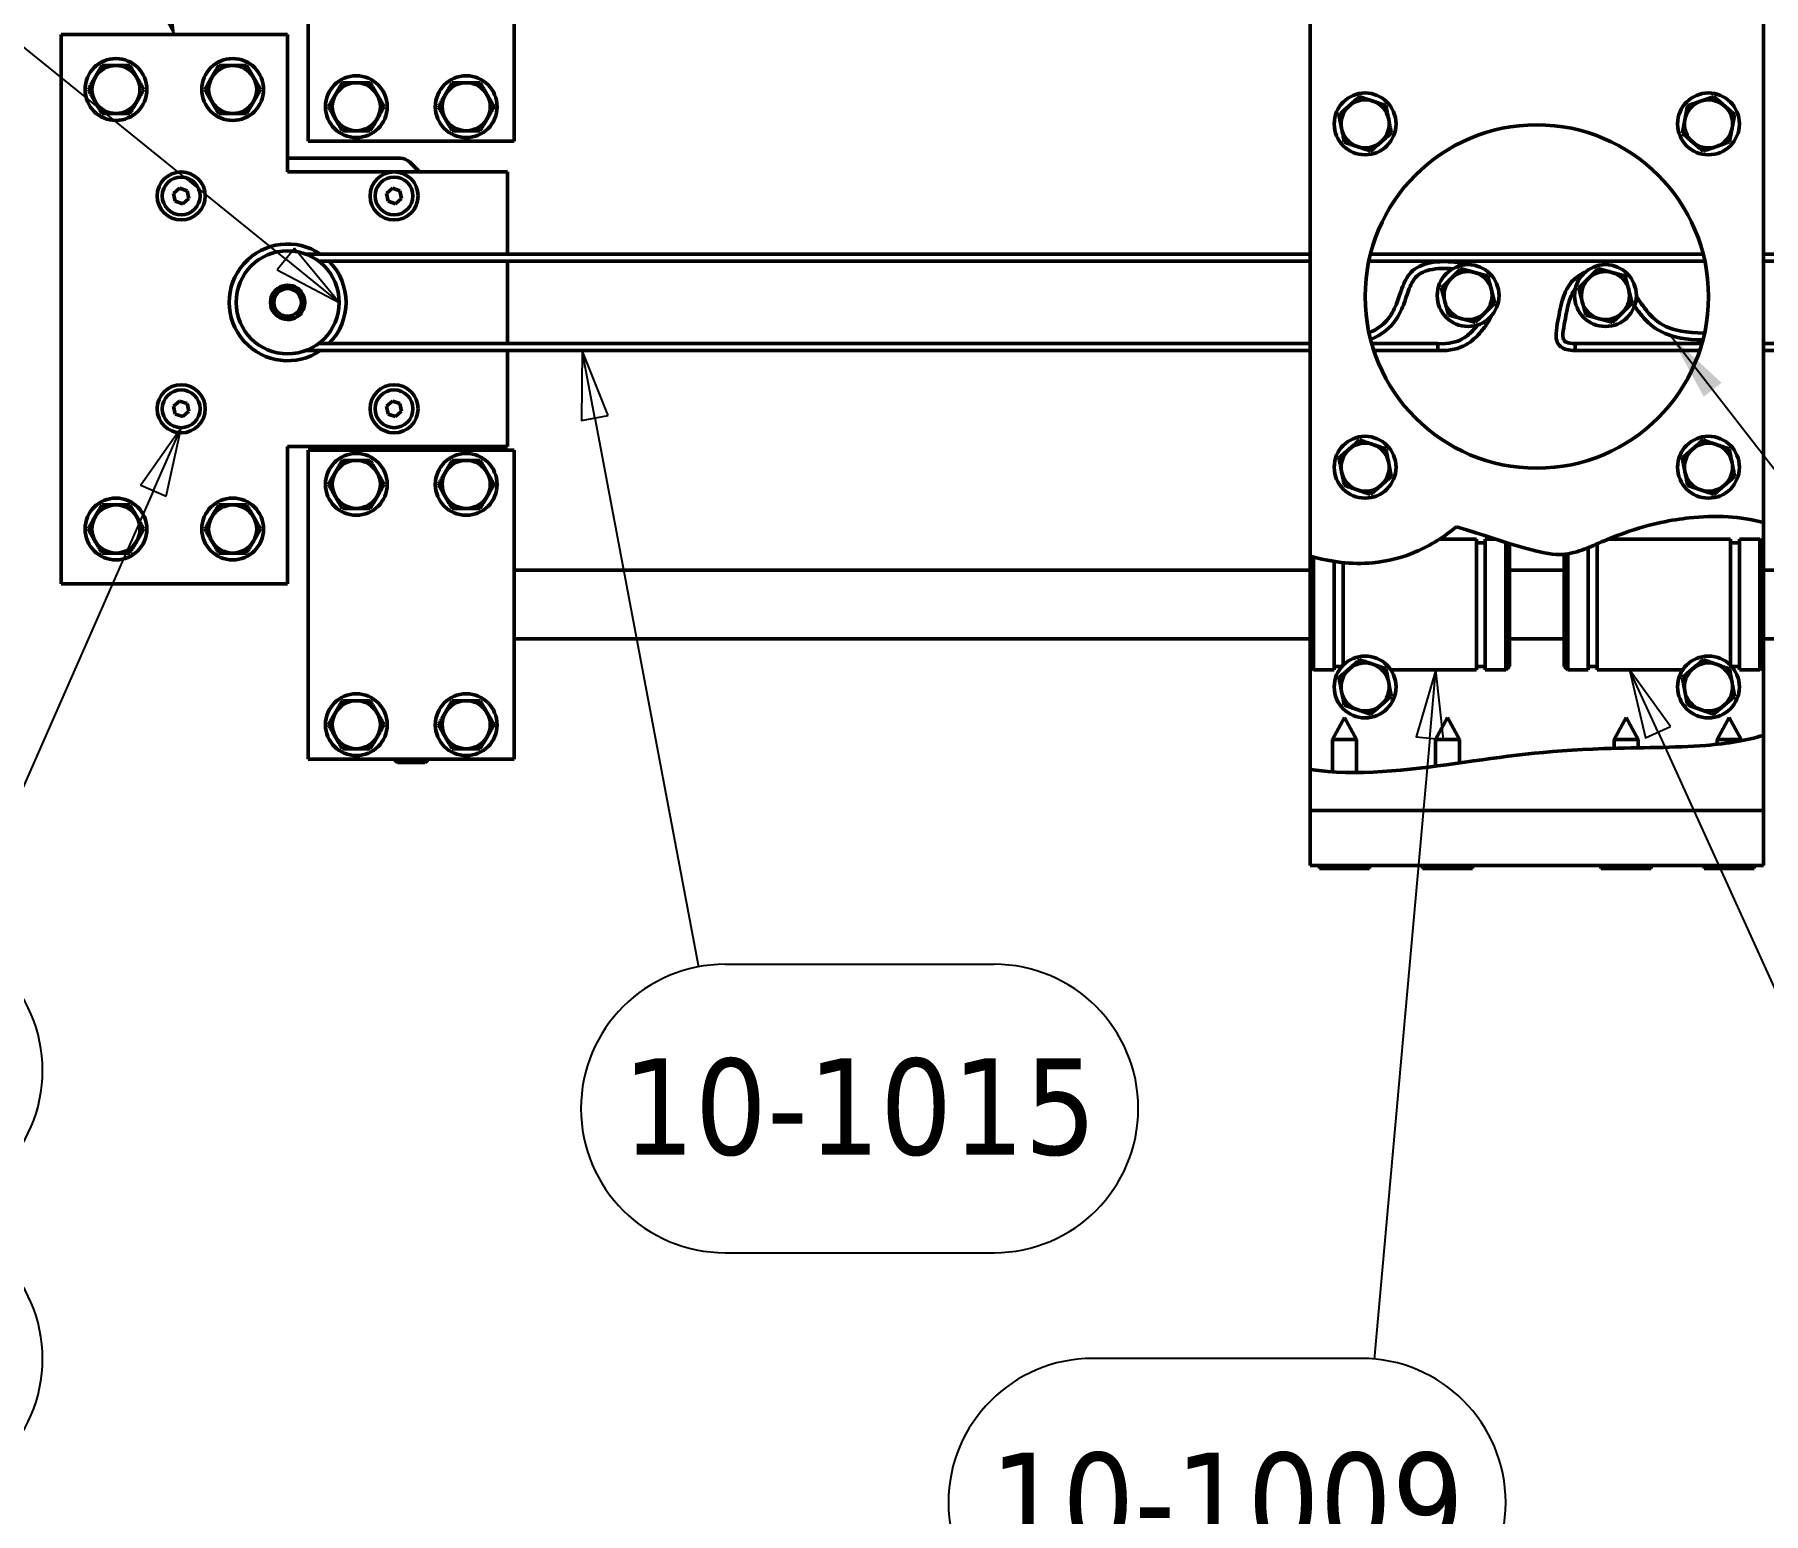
# Model space of a CAD drawing. Header units: millimetres. Extents: x -1492 to 2520, y -1551 to 1782.
# Drawn here: x 235.9 to 613.5, y 311.2 to 634.3 of the extents above; entities that cross this region are included whole.
import ezdxf

# ---------------------------------------------------------------- set-up
doc = ezdxf.new("R2010")
doc.units = ezdxf.units.MM
doc.header["$LTSCALE"] = 6
doc.layers.add('Symbol (ISO)', color=7, linetype='Continuous', lineweight=25)
doc.layers.add('Visible (ISO)', color=7, linetype='Continuous', lineweight=50)
doc.styles.add('Note Text (ISO)', font='tahoma.ttf')
doc.dimstyles.new('Default - Method 1b (ISO)$7', dxfattribs={"dimscale": 6, "dimtxt": 3.5, "dimasz": 2.5, "dimexe": 3.175, "dimexo": 0, "dimgap": 0.762, "dimtad": 1, "dimtoh": 1, "dimrnd": 1e-08, "dimtxsty": 'Note Text (ISO)', "dimcen": 0.09, "dimdle": 10, "dimclrd": 256, "dimclre": 256, "dimclrt": 256, "dimazin": 2, "dimtfac": 1, "dimtmove": 0, "dimatfit": 3, "dimfxl": 1, "dimtolj": 1, "dimlwd": -1, "dimlwe": -1, "dimarcsym": 0})

# ---------------------------------------------------------------- blocks, each defined once
blk = doc.blocks.new('Balloon11')
at = {"layer": 'Symbol (ISO)'}
for p, q in [((32.004, 116.102), (22.218, 116.102)), ((48.454, 97.539), (36.079, 107.554)), ((32.004, 105.602), (22.218, 105.602)), ((48.769, 97.928), (48.14, 97.151)), ((50.398, 95.967), (48.769, 97.928)), ((48.14, 97.151), (50.398, 95.967)), ((48.454, 97.539), (50.398, 95.967))]:
    blk.add_line(p, q, dxfattribs=at)
at = {"layer": 'Symbol (ISO)', "flags": 128}
blk.add_lwpolyline([(48.14, 97.151), (50.398, 95.967), (48.769, 97.928), (48.14, 97.151)], dxfattribs=at)
at = {"layer": 'Symbol (ISO)'}
for centre, start, end in [((22.218, 110.852), 90, 270), ((32.004, 110.852), 270, 90)]:
    blk.add_arc(centre, 5.25, start, end, dxfattribs=at)
blk.add_solid([(48.14, 97.151), (50.398, 95.967), (48.769, 97.928), (48.14, 97.151)], dxfattribs=at)
at = {"layer": 'Symbol (ISO)', "insert": (27.111, 110.889), "char_height": 3.5, "attachment_point": 5, "style": 'Note Text (ISO)'}
blk.add_mtext('10-1010', dxfattribs=at)
blk = doc.blocks.new('Balloon12')
at = {"layer": 'Symbol (ISO)'}
for p, q in [((59.243, 94.217), (59.216, 91.667)), ((59.707, 91.76), (59.243, 94.217)), ((60.198, 91.853), (59.243, 94.217)), ((59.216, 91.667), (60.198, 91.853)), ((59.707, 91.76), (63.481, 71.771)), ((64.453, 71.867), (74.24, 71.867)), ((64.453, 61.367), (74.24, 61.367))]:
    blk.add_line(p, q, dxfattribs=at)
at = {"layer": 'Symbol (ISO)', "flags": 128}
blk.add_lwpolyline([(60.198, 91.853), (59.243, 94.217), (59.216, 91.667), (60.198, 91.853)], dxfattribs=at)
at = {"layer": 'Symbol (ISO)'}
for centre, start, end in [((64.453, 66.617), 90, 270), ((74.24, 66.617), 270, 90)]:
    blk.add_arc(centre, 5.25, start, end, dxfattribs=at)
blk.add_solid([(60.198, 91.853), (59.243, 94.217), (59.216, 91.667), (60.198, 91.853)], dxfattribs=at)
at = {"layer": 'Symbol (ISO)', "insert": (69.346, 66.654), "char_height": 3.5, "attachment_point": 5, "style": 'Note Text (ISO)'}
blk.add_mtext('10-1015', dxfattribs=at)
blk = doc.blocks.new('Balloon21')
at = {"layer": 'Symbol (ISO)'}
for p, q in [((98.411, 80.314), (97.377, 82.59)), ((98.866, 80.521), (97.377, 82.59)), ((97.377, 82.59), (97.956, 80.107)), ((97.956, 80.107), (98.866, 80.521)), ((98.411, 80.314), (115.526, 42.662)), ((117.691, 43.15), (127.477, 43.15)), ((117.691, 32.65), (127.477, 32.65))]:
    blk.add_line(p, q, dxfattribs=at)
at = {"layer": 'Symbol (ISO)', "flags": 128}
blk.add_lwpolyline([(98.866, 80.521), (97.377, 82.59), (97.956, 80.107), (98.866, 80.521)], dxfattribs=at)
at = {"layer": 'Symbol (ISO)'}
for centre, start, end in [((117.691, 37.9), 90, 270), ((127.477, 37.9), 270, 90)]:
    blk.add_arc(centre, 5.25, start, end, dxfattribs=at)
blk.add_solid([(98.866, 80.521), (97.377, 82.59), (97.956, 80.107), (98.866, 80.521)], dxfattribs=at)
at = {"layer": 'Symbol (ISO)', "insert": (122.584, 37.937), "char_height": 3.5, "attachment_point": 5, "style": 'Note Text (ISO)'}
blk.add_mtext('10-1009', dxfattribs=at)
blk = doc.blocks.new('Balloon22')
at = {"layer": 'Symbol (ISO)'}
for p, q in [((90.322, 82.59), (89.602, 80.144)), ((90.1, 80.1), (90.322, 82.59)), ((90.598, 80.056), (90.322, 82.59)), ((90.1, 80.1), (88.08, 57.477)), ((89.602, 80.144), (90.598, 80.056)), ((87.615, 57.517), (77.829, 57.517)), ((87.615, 47.017), (77.829, 47.017))]:
    blk.add_line(p, q, dxfattribs=at)
at = {"layer": 'Symbol (ISO)', "flags": 128}
blk.add_lwpolyline([(90.598, 80.056), (90.322, 82.59), (89.602, 80.144), (90.598, 80.056)], dxfattribs=at)
at = {"layer": 'Symbol (ISO)'}
for centre, start, end in [((77.829, 52.267), 90, 270), ((87.615, 52.267), 270, 90)]:
    blk.add_arc(centre, 5.25, start, end, dxfattribs=at)
blk.add_solid([(90.598, 80.056), (90.322, 82.59), (89.602, 80.144), (90.598, 80.056)], dxfattribs=at)
at = {"layer": 'Symbol (ISO)', "insert": (82.722, 52.304), "char_height": 3.5, "attachment_point": 5, "style": 'Note Text (ISO)'}
blk.add_mtext('10-1009', dxfattribs=at)
blk = doc.blocks.new('Balloon25')
at = {"layer": 'Symbol (ISO)'}
for p, q in [((36.734, 136.448), (36.574, 136.448)), ((36.734, 125.948), (36.574, 125.948)), ((43.678, 108.111), (38.241, 126.187)), ((44.156, 108.255), (43.199, 107.967)), ((44.398, 105.717), (44.156, 108.255)), ((43.199, 107.967), (44.398, 105.717)), ((43.678, 108.111), (44.398, 105.717))]:
    blk.add_line(p, q, dxfattribs=at)
at = {"layer": 'Symbol (ISO)', "flags": 128}
blk.add_lwpolyline([(43.199, 107.967), (44.398, 105.717), (44.156, 108.255), (43.199, 107.967)], dxfattribs=at)
at = {"layer": 'Symbol (ISO)'}
for centre, start, end in [((36.574, 131.198), 90, 270), ((36.734, 131.198), 270, 90)]:
    blk.add_arc(centre, 5.25, start, end, dxfattribs=at)
blk.add_solid([(43.199, 107.967), (44.398, 105.717), (44.156, 108.255), (43.199, 107.967)], dxfattribs=at)
at = {"layer": 'Symbol (ISO)', "insert": (36.654, 131.235), "char_height": 3.5, "attachment_point": 5, "style": 'Note Text (ISO)'}
blk.add_mtext('023', dxfattribs=at)
blk = doc.blocks.new('Balloon26')
at = {"layer": 'Symbol (ISO)'}
for p, q in [((44.648, 91.404), (43.183, 89.317)), ((43.641, 89.116), (44.648, 91.404)), ((44.098, 88.914), (44.648, 91.404)), ((43.641, 89.116), (36.458, 72.791)), ((43.183, 89.317), (44.098, 88.914)), ((34.351, 73.252), (24.564, 73.252)), ((34.351, 62.752), (24.564, 62.752)), ((34.351, 62.752), (24.564, 62.752)), ((34.351, 52.252), (24.564, 52.252))]:
    blk.add_line(p, q, dxfattribs=at)
at = {"layer": 'Symbol (ISO)', "flags": 128}
blk.add_lwpolyline([(44.098, 88.914), (44.648, 91.404), (43.183, 89.317), (44.098, 88.914)], dxfattribs=at)
at = {"layer": 'Symbol (ISO)'}
for centre, start, end in [((24.564, 68.002), 90, 270), ((34.351, 68.002), 270, 90), ((24.564, 57.502), 90, 270), ((34.351, 57.502), 270, 90)]:
    blk.add_arc(centre, 5.25, start, end, dxfattribs=at)
blk.add_solid([(44.098, 88.914), (44.648, 91.404), (43.183, 89.317), (44.098, 88.914)], dxfattribs=at)
at = {"layer": 'Symbol (ISO)', "char_height": 3.5, "attachment_point": 5, "style": 'Note Text (ISO)'}
for s, insert in [('10-1032', (29.458, 68.039)), ('10-1020', (29.458, 57.539))]:
    blk.add_mtext(s, dxfattribs=dict(at, insert=insert))

msp = doc.modelspace()

# ---------------------------------------------------------------- linework, layer by layer
at = {"layer": 'Visible (ISO)'}
for p, q in [((514.49, 689.79), (514.49, 520.37)), ((613.49, 527.69), (613.49, 689.79)), ((295.64, 678.54), (295.64, 611.04)), ((340.64, 678.54), (340.64, 611.04)), ((291.14, 634.3), (241.64, 634.3)), ((241.64, 634.3), (241.64, 514.3)), ((291.14, 604.3), (291.14, 634.3)), ((295.64, 611.04), (340.64, 611.04)), ((291.14, 607.3), (315.69, 607.3)), ((291.14, 604.3), (339.14, 604.3)), ((317.81, 606.42), (319.94, 604.3)), ((339.14, 604.3), (339.14, 586.3)), ((266.24, 599.6), (267.54, 600.75)), ((267.54, 600.75), (269.18, 600.19)), ((312.74, 599.6), (314.04, 600.75)), ((314.04, 600.75), (315.68, 600.19)), ((266.59, 597.9), (266.24, 599.6)), ((268.23, 597.35), (266.59, 597.9)), ((269.53, 598.5), (268.23, 597.35)), ((269.18, 600.19), (269.53, 598.5)), ((313.09, 597.9), (312.74, 599.6)), ((314.73, 597.35), (313.09, 597.9)), ((316.03, 598.5), (314.73, 597.35)), ((315.68, 600.19), (316.03, 598.5)), ((514.49, 586.3), (295.17, 586.3)), ((600.34, 586.3), (527.64, 586.3)), ((816.14, 586.3), (613.49, 586.3)), ((297.89, 584.8), (514.49, 584.8)), ((339.14, 584.8), (339.14, 566.8)), ((527.29, 584.8), (600.69, 584.8)), ((613.49, 584.8), (816.14, 584.8)), ((514.49, 566.8), (297.89, 566.8)), ((542.39, 566.8), (527.93, 566.8)), ((542.39, 565.3), (542.39, 566.8)), ((542.39, 566.8), (542.39, 565.3)), ((572.39, 566.8), (572.39, 565.3)), ((600.05, 566.8), (572.39, 566.8)), ((572.39, 565.3), (572.39, 566.8)), ((816.14, 566.8), (613.49, 566.8)), ((295.17, 565.3), (514.49, 565.3)), ((339.14, 565.3), (339.14, 544.3)), ((528.39, 565.3), (542.39, 565.3)), ((572.39, 565.3), (599.59, 565.3)), ((613.49, 565.3), (816.14, 565.3)), ((266.24, 553.1), (267.54, 554.25)), ((266.59, 551.4), (266.24, 553.1)), ((268.23, 550.85), (266.59, 551.4)), ((267.54, 554.25), (269.18, 553.69)), ((269.53, 552), (268.23, 550.85)), ((269.18, 553.69), (269.53, 552)), ((312.74, 553.1), (314.04, 554.25)), ((313.09, 551.4), (312.74, 553.1)), ((314.73, 550.85), (313.09, 551.4)), ((314.04, 554.25), (315.68, 553.69)), ((316.03, 552), (314.73, 550.85)), ((315.68, 553.69), (316.03, 552)), ((291.14, 514.3), (291.14, 544.3)), ((339.14, 544.3), (291.14, 544.3)), ((295.64, 543.54), (295.64, 476.04)), ((295.64, 543.54), (340.64, 543.54)), ((340.64, 543.54), (340.64, 476.04)), ((613.49, 523.29), (613.49, 527.69)), ((542.69, 524.04), (550.79, 524.04)), ((550.79, 495.54), (550.79, 524.04)), ((550.79, 523.29), (552.74, 523.29)), ((552.74, 495.54), (552.74, 524.04)), ((552.74, 524.04), (555.1, 524.04)), ((557.24, 523.36), (557.24, 495.54)), ((557.99, 496.29), (557.99, 523.13)), ((575.24, 495.54), (575.24, 522.22)), ((577.19, 495.54), (577.19, 523.05)), ((579.52, 524.04), (606.29, 524.04)), ((606.29, 496.54), (606.29, 524.04)), ((606.29, 523.29), (608.24, 523.29)), ((608.24, 495.54), (608.24, 524.04)), ((608.24, 524.04), (612.74, 524.04)), ((612.74, 524.04), (612.74, 495.54)), ((613.49, 523.29), (612.74, 524.04)), ((613.49, 496.29), (613.49, 523.29)), ((514.49, 520.37), (514.49, 496.29)), ((515.24, 495.54), (515.24, 520.16)), ((519.74, 495.54), (519.74, 519.21)), ((521.69, 496.54), (521.69, 518.96)), ((569.99, 520.77), (569.99, 496.29)), ((570.74, 495.54), (570.74, 520.86)), ((241.64, 514.3), (291.14, 514.3)), ((514.49, 517.29), (340.64, 517.29)), ((569.99, 517.29), (557.99, 517.29)), ((816.14, 517.29), (613.49, 517.29)), ((514.49, 502.29), (340.64, 502.29)), ((569.99, 502.29), (557.99, 502.29)), ((816.14, 502.29), (613.49, 502.29)), ((514.49, 496.29), (514.49, 473.78)), ((514.49, 496.29), (515.24, 495.54)), ((515.24, 495.54), (519.74, 495.54)), ((519.74, 496.29), (521.46, 496.29)), ((532.1, 495.54), (550.79, 495.54)), ((550.79, 496.29), (552.74, 496.29)), ((552.74, 495.54), (557.24, 495.54)), ((557.99, 496.29), (557.24, 495.54)), ((569.99, 496.29), (570.74, 495.54)), ((570.74, 495.54), (575.24, 495.54)), ((575.24, 496.29), (577.19, 496.29)), ((577.19, 495.54), (595.88, 495.54)), ((606.52, 496.29), (608.24, 496.29)), ((608.24, 495.54), (612.74, 495.54)), ((613.49, 496.29), (612.74, 495.54)), ((613.49, 481.22), (613.49, 496.29)), ((521.99, 485.12), (519.36, 480.32)), ((521.99, 485.12), (524.61, 480.32)), ((544.49, 485.12), (541.86, 480.32)), ((544.49, 485.12), (547.11, 480.32)), ((583.49, 485.12), (580.86, 480.32)), ((583.49, 485.12), (586.11, 480.32)), ((605.99, 485.12), (603.36, 480.32)), ((605.99, 485.12), (608.61, 480.32)), ((524.61, 480.32), (519.36, 480.32)), ((519.36, 473.25), (519.36, 480.32)), ((524.61, 473.1), (524.61, 480.32)), ((547.11, 480.32), (541.86, 480.32)), ((541.86, 474.49), (541.86, 480.32)), ((547.11, 475.2), (547.11, 480.32)), ((586.11, 480.32), (580.86, 480.32)), ((580.86, 478.38), (580.86, 480.32)), ((586.11, 478.49), (586.11, 480.32)), ((608.61, 480.32), (603.36, 480.32)), ((603.36, 479.26), (603.36, 480.32)), ((608.61, 480.02), (608.61, 480.32)), ((613.49, 464.79), (613.49, 481.22)), ((295.64, 476.04), (340.64, 476.04)), ((315.12, 475.3), (314.39, 476.04)), ((321.15, 475.3), (321.89, 476.04)), ((321.15, 475.3), (315.12, 475.3)), ((514.49, 473.78), (514.49, 464.79)), ((514.49, 464.79), (514.49, 452.79)), ((613.49, 464.79), (514.49, 464.79)), ((514.49, 464.79), (613.49, 464.79)), ((613.49, 464.79), (613.49, 452.79)), ((613.49, 452.79), (514.49, 452.79)), ((516.51, 452.12), (516.51, 452.79)), ((527.46, 452.12), (516.51, 452.12)), ((527.46, 452.12), (527.46, 452.79)), ((539.01, 452.12), (539.01, 452.79)), ((549.96, 452.12), (539.01, 452.12)), ((549.96, 452.12), (549.96, 452.79)), ((578.01, 452.12), (578.01, 452.79)), ((588.96, 452.12), (578.01, 452.12)), ((588.96, 452.12), (588.96, 452.79)), ((600.51, 452.12), (600.51, 452.79)), ((611.46, 452.12), (600.51, 452.12)), ((611.46, 452.12), (611.46, 452.79))]:
    msp.add_line(p, q, dxfattribs=at)
for centre, radius in [((253.64, 622.3), 6.75), ((279.14, 622.3), 6.75), ((306.14, 618.54), 6.75), ((330.14, 618.54), 6.75), ((526.49, 614.79), 6.75), ((601.49, 614.79), 6.75), ((563.99, 577.08), 37.5), ((267.89, 599.05), 5.25), ((314.39, 599.05), 5.25), ((267.89, 599.05), 4.13), ((314.39, 599.05), 4.13), ((291.14, 575.8), 11.25), ((548.99, 577.29), 6.75), ((578.99, 577.29), 6.75), ((291.14, 575.8), 3), ((267.89, 552.55), 5.25), ((267.89, 552.55), 4.13), ((314.39, 552.55), 5.25), ((314.39, 552.55), 4.13), ((526.49, 539.79), 6.75), ((601.49, 539.79), 6.75), ((306.14, 536.04), 6.75), ((330.14, 536.04), 6.75), ((253.64, 526.3), 6.75), ((279.14, 526.3), 6.75), ((526.49, 491.79), 6.75), ((601.49, 491.79), 6.75), ((306.14, 483.54), 6.75), ((330.14, 483.54), 6.75)]:
    msp.add_circle(centre, radius, dxfattribs=at)
for centre, radius, start, end in [((253.64, 622.3), 5.25, 90, 150), ((253.64, 622.3), 5.25, 30, 90), ((279.14, 622.3), 5.25, 90, 150), ((279.14, 622.3), 5.25, 30, 90), ((253.64, 622.3), 5.25, 150, 210), ((253.64, 622.3), 5.25, 330, 30), ((279.14, 622.3), 5.25, 150, 210), ((279.14, 622.3), 5.25, 330, 30), ((306.14, 618.54), 5.25, 90, 150), ((306.14, 618.54), 5.25, 30, 90), ((330.14, 618.54), 5.25, 90, 150), ((330.14, 618.54), 5.25, 30, 90), ((253.64, 622.3), 5.25, 210, 270), ((253.64, 622.3), 5.25, 270, 330), ((279.14, 622.3), 5.25, 210, 270), ((279.14, 622.3), 5.25, 270, 330), ((306.14, 618.54), 5.25, 150, 210), ((306.14, 618.54), 5.25, 330, 30), ((330.14, 618.54), 5.25, 150, 210), ((330.14, 618.54), 5.25, 330, 30), ((526.49, 614.79), 5.25, 71.3729, 131.3729), ((526.49, 614.79), 5.25, 11.3729, 71.3729), ((601.49, 614.79), 5.25, 109.2531, 169.2531), ((601.49, 614.79), 5.25, 49.2531, 109.2531), ((306.14, 618.54), 5.25, 210, 270), ((306.14, 618.54), 5.25, 270, 330), ((330.14, 618.54), 5.25, 210, 270), ((330.14, 618.54), 5.25, 270, 330), ((526.49, 614.79), 5.25, 131.3729, 191.3729), ((526.49, 614.79), 5.25, 311.3729, 11.3729), ((601.49, 614.79), 5.25, 169.2531, 229.2531), ((601.49, 614.79), 5.25, 349.2531, 49.2531), ((526.49, 614.79), 5.25, 191.3729, 251.3729), ((601.49, 614.79), 5.25, 289.2531, 349.2531), ((526.49, 614.79), 5.25, 251.3729, 311.3729), ((601.49, 614.79), 5.25, 229.2531, 289.2531), ((315.69, 604.3), 3, 45, 90), ((291.14, 575.8), 12.75, 55.4397, 304.5603), ((291.14, 575.8), 12.75, 315.0991, 44.9009), ((548.99, 577.29), 5.25, 74.758, 134.758), ((548.99, 577.29), 5.25, 14.758, 74.758), ((578.99, 577.29), 5.25, 74.758, 134.758), ((578.99, 577.29), 5.25, 14.758, 74.758), ((291.14, 575.8), 3.75, 36.8699, 323.1301), ((291.14, 575.8), 3.75, 323.1301, 36.8699), ((548.99, 577.29), 5.25, 134.758, 194.758), ((548.99, 577.29), 5.25, 314.758, 14.758), ((578.99, 577.29), 5.25, 134.758, 194.758), ((578.99, 577.29), 5.25, 314.758, 14.758), ((548.99, 577.29), 5.25, 194.758, 254.758), ((578.99, 577.29), 5.25, 194.758, 254.758), ((548.99, 577.29), 5.25, 254.758, 314.758), ((578.99, 577.29), 5.25, 254.758, 314.758), ((526.49, 539.79), 5.25, 71.109, 131.109), ((526.49, 539.79), 5.25, 11.109, 71.109), ((601.49, 539.79), 5.25, 71.2098, 131.2098), ((601.49, 539.79), 5.25, 11.2098, 71.2098), ((306.14, 536.04), 5.25, 90, 150), ((306.14, 536.04), 5.25, 30, 90), ((330.14, 536.04), 5.25, 90, 150), ((330.14, 536.04), 5.25, 30, 90), ((526.49, 539.79), 5.25, 131.109, 191.109), ((526.49, 539.79), 5.25, 311.109, 11.109), ((601.49, 539.79), 5.25, 131.2098, 191.2098), ((601.49, 539.79), 5.25, 311.2098, 11.2098), ((306.14, 536.04), 5.25, 150, 210), ((306.14, 536.04), 5.25, 330, 30), ((330.14, 536.04), 5.25, 150, 210), ((330.14, 536.04), 5.25, 330, 30), ((526.49, 539.79), 5.25, 191.109, 251.109), ((601.49, 539.79), 5.25, 191.2098, 251.2098), ((306.14, 536.04), 5.25, 210, 270), ((306.14, 536.04), 5.25, 270, 330), ((330.14, 536.04), 5.25, 210, 270), ((330.14, 536.04), 5.25, 270, 330), ((526.49, 539.79), 5.25, 251.109, 311.109), ((601.49, 539.79), 5.25, 251.2098, 311.2098), ((253.64, 526.3), 5.25, 150, 210), ((253.64, 526.3), 5.25, 90, 150), ((253.64, 526.3), 5.25, 30, 90), ((253.64, 526.3), 5.25, 330, 30), ((279.14, 526.3), 5.25, 150, 210), ((279.14, 526.3), 5.25, 90, 150), ((279.14, 526.3), 5.25, 30, 90), ((279.14, 526.3), 5.25, 330, 30), ((253.64, 526.3), 5.25, 210, 270), ((253.64, 526.3), 5.25, 270, 330), ((279.14, 526.3), 5.25, 210, 270), ((279.14, 526.3), 5.25, 270, 330), ((526.49, 491.79), 5.25, 130.8897, 190.8897), ((526.49, 491.79), 5.25, 70.8897, 130.8897), ((526.49, 491.79), 5.25, 10.8897, 70.8897), ((601.49, 491.79), 5.25, 130.3999, 190.3999), ((601.49, 491.79), 5.25, 70.3999, 130.3999), ((601.49, 491.79), 5.25, 10.3999, 70.3999), ((526.49, 491.79), 5.25, 310.8897, 10.8897), ((601.49, 491.79), 5.25, 310.3999, 10.3999), ((306.14, 483.54), 5.25, 90, 150), ((306.14, 483.54), 5.25, 30, 90), ((330.14, 483.54), 5.25, 90, 150), ((330.14, 483.54), 5.25, 30, 90), ((526.49, 491.79), 5.25, 190.8897, 250.8897), ((526.49, 491.79), 5.25, 250.8897, 310.8897), ((601.49, 491.79), 5.25, 190.3999, 250.3999), ((601.49, 491.79), 5.25, 250.3999, 310.3999), ((306.14, 483.54), 5.25, 150, 210), ((306.14, 483.54), 5.25, 330, 30), ((330.14, 483.54), 5.25, 150, 210), ((330.14, 483.54), 5.25, 330, 30), ((306.14, 483.54), 5.25, 210, 270), ((306.14, 483.54), 5.25, 270, 330), ((330.14, 483.54), 5.25, 210, 270), ((330.14, 483.54), 5.25, 270, 330)]:
    msp.add_arc(centre, radius, start, end, dxfattribs=at)
for points, weights in [([(249.09, 624.92), (249.79, 626.14), (250.6, 627.55)], [1, 1.0379548493, 1]), ([(250.6, 627.55), (252.23, 627.55), (253.64, 627.55)], [1, 1.0379548493, 1]), ([(253.64, 627.55), (255.04, 627.55), (256.67, 627.55)], [1, 1.0379548493, 1]), ([(256.67, 627.55), (257.48, 626.14), (258.18, 624.92)], [1, 1.0379548493, 1]), ([(274.59, 624.92), (275.29, 626.14), (276.1, 627.55)], [1, 1.0379548493, 1]), ([(276.1, 627.55), (277.73, 627.55), (279.14, 627.55)], [1, 1.0379548493, 1]), ([(279.14, 627.55), (280.54, 627.55), (282.17, 627.55)], [1, 1.0379548493, 1]), ([(282.17, 627.55), (282.98, 626.14), (283.68, 624.92)], [1, 1.0379548493, 1]), ([(247.57, 622.3), (248.39, 623.71), (249.09, 624.92)], [1, 1.0379548493, 1]), ([(258.18, 624.92), (258.89, 623.71), (259.7, 622.3)], [1, 1.0379548493, 1]), ([(273.07, 622.3), (273.89, 623.71), (274.59, 624.92)], [1, 1.0379548493, 1]), ([(283.68, 624.92), (284.39, 623.71), (285.2, 622.3)], [1, 1.0379548493, 1]), ([(301.59, 621.17), (302.29, 622.38), (303.1, 623.79)], [1, 1.0379548493, 1]), ([(303.1, 623.79), (304.73, 623.79), (306.14, 623.79)], [1, 1.0379548493, 1]), ([(306.14, 623.79), (307.54, 623.79), (309.17, 623.79)], [1, 1.0379548493, 1]), ([(309.17, 623.79), (309.98, 622.38), (310.68, 621.17)], [1, 1.0379548493, 1]), ([(325.59, 621.17), (326.29, 622.38), (327.1, 623.79)], [1, 1.0379548493, 1]), ([(327.1, 623.79), (328.73, 623.79), (330.14, 623.79)], [1, 1.0379548493, 1]), ([(330.14, 623.79), (331.54, 623.79), (333.17, 623.79)], [1, 1.0379548493, 1]), ([(333.17, 623.79), (333.98, 622.38), (334.68, 621.17)], [1, 1.0379548493, 1]), ([(249.09, 619.67), (248.39, 620.89), (247.57, 622.3)], [1, 1.0379548493, 1]), ([(250.6, 617.05), (249.79, 618.46), (249.09, 619.67)], [1, 1.0379548493, 1]), ([(258.18, 619.67), (257.48, 618.46), (256.67, 617.05)], [1, 1.0379548493, 1]), ([(259.7, 622.3), (258.89, 620.89), (258.18, 619.67)], [1, 1.0379548493, 1]), ([(274.59, 619.67), (273.89, 620.89), (273.07, 622.3)], [1, 1.0379548493, 1]), ([(276.1, 617.05), (275.29, 618.46), (274.59, 619.67)], [1, 1.0379548493, 1]), ([(283.68, 619.67), (282.98, 618.46), (282.17, 617.05)], [1, 1.0379548493, 1]), ([(285.2, 622.3), (284.39, 620.89), (283.68, 619.67)], [1, 1.0379548493, 1]), ([(300.07, 618.54), (300.89, 619.95), (301.59, 621.17)], [1, 1.0379548493, 1]), ([(310.68, 621.17), (311.39, 619.95), (312.2, 618.54)], [1, 1.0379548493, 1]), ([(324.07, 618.54), (324.89, 619.95), (325.59, 621.17)], [1, 1.0379548493, 1]), ([(334.68, 621.17), (335.39, 619.95), (336.2, 618.54)], [1, 1.0379548493, 1]), ([(523.02, 618.73), (524.07, 619.66), (525.29, 620.73)], [1, 1.0379548493, 1]), ([(525.29, 620.73), (526.83, 620.21), (528.17, 619.77)], [1, 1.0379548493, 1]), ([(528.17, 619.77), (529.5, 619.32), (531.04, 618.8)], [1, 1.0379548493, 1]), ([(596.9, 618.75), (598.43, 619.28), (599.76, 619.75)], [1, 1.0379548493, 1]), ([(599.76, 619.75), (601.09, 620.21), (602.62, 620.75)], [1, 1.0379548493, 1]), ([(602.62, 620.75), (603.85, 619.69), (604.92, 618.77)], [1, 1.0379548493, 1]), ([(253.64, 617.05), (252.23, 617.05), (250.6, 617.05)], [1, 1.0379548493, 1]), ([(256.67, 617.05), (255.04, 617.05), (253.64, 617.05)], [1, 1.0379548493, 1]), ([(279.14, 617.05), (277.73, 617.05), (276.1, 617.05)], [1, 1.0379548493, 1]), ([(282.17, 617.05), (280.54, 617.05), (279.14, 617.05)], [1, 1.0379548493, 1]), ([(301.59, 615.92), (300.89, 617.13), (300.07, 618.54)], [1, 1.0379548493, 1]), ([(303.1, 613.29), (302.29, 614.7), (301.59, 615.92)], [1, 1.0379548493, 1]), ([(310.68, 615.92), (309.98, 614.7), (309.17, 613.29)], [1, 1.0379548493, 1]), ([(312.2, 618.54), (311.39, 617.13), (310.68, 615.92)], [1, 1.0379548493, 1]), ([(325.59, 615.92), (324.89, 617.13), (324.07, 618.54)], [1, 1.0379548493, 1]), ([(327.1, 613.29), (326.29, 614.7), (325.59, 615.92)], [1, 1.0379548493, 1]), ([(334.68, 615.92), (333.98, 614.7), (333.17, 613.29)], [1, 1.0379548493, 1]), ([(336.2, 618.54), (335.39, 617.13), (334.68, 615.92)], [1, 1.0379548493, 1]), ([(520.74, 616.73), (521.96, 617.8), (523.02, 618.73)], [1, 1.0379548493, 1]), ([(521.34, 613.76), (521.06, 615.13), (520.74, 616.73)], [1, 1.0379548493, 1]), ([(531.04, 618.8), (531.36, 617.2), (531.64, 615.83)], [1, 1.0379548493, 1]), ([(531.64, 615.83), (531.91, 614.45), (532.23, 612.85)], [1, 1.0379548493, 1]), ([(595.77, 612.79), (596.07, 614.39), (596.33, 615.77)], [1, 1.0379548493, 1]), ([(596.33, 615.77), (596.59, 617.15), (596.9, 618.75)], [1, 1.0379548493, 1]), ([(604.92, 618.77), (605.98, 617.85), (607.21, 616.79)], [1, 1.0379548493, 1]), ([(607.21, 616.79), (606.91, 615.19), (606.65, 613.81)], [1, 1.0379548493, 1]), ([(306.14, 613.29), (304.73, 613.29), (303.1, 613.29)], [1, 1.0379548493, 1]), ([(309.17, 613.29), (307.54, 613.29), (306.14, 613.29)], [1, 1.0379548493, 1]), ([(330.14, 613.29), (328.73, 613.29), (327.1, 613.29)], [1, 1.0379548493, 1]), ([(333.17, 613.29), (331.54, 613.29), (330.14, 613.29)], [1, 1.0379548493, 1]), ([(521.94, 610.78), (521.62, 612.38), (521.34, 613.76)], [1, 1.0379548493, 1]), ([(532.23, 612.85), (531.01, 611.78), (529.96, 610.85)], [1, 1.0379548493, 1]), ([(598.06, 610.81), (597, 611.73), (595.77, 612.79)], [1, 1.0379548493, 1]), ([(606.65, 613.81), (606.38, 612.43), (606.08, 610.83)], [1, 1.0379548493, 1]), ([(524.81, 609.82), (523.48, 610.26), (521.94, 610.78)], [1, 1.0379548493, 1]), ([(527.68, 608.85), (526.14, 609.37), (524.81, 609.82)], [1, 1.0379548493, 1]), ([(529.96, 610.85), (528.9, 609.92), (527.68, 608.85)], [1, 1.0379548493, 1]), ([(600.36, 608.83), (599.13, 609.89), (598.06, 610.81)], [1, 1.0379548493, 1]), ([(603.22, 609.83), (601.89, 609.37), (600.36, 608.83)], [1, 1.0379548493, 1]), ([(606.08, 610.83), (604.55, 610.3), (603.22, 609.83)], [1, 1.0379548493, 1]), ([(545.29, 581.02), (546.29, 582.01), (547.44, 583.15)], [1, 1.0379548493, 1]), ([(547.44, 583.15), (549.01, 582.73), (550.37, 582.36)], [1, 1.0379548493, 1]), ([(550.37, 582.36), (551.73, 581.99), (553.29, 581.56)], [1, 1.0379548493, 1]), ([(553.29, 581.56), (553.71, 579.99), (554.07, 578.63)], [1, 1.0379548493, 1]), ([(575.29, 581.02), (576.29, 582.01), (577.44, 583.15)], [1, 1.0379548493, 1]), ([(577.44, 583.15), (579.01, 582.73), (580.37, 582.36)], [1, 1.0379548493, 1]), ([(580.37, 582.36), (581.73, 581.99), (583.29, 581.56)], [1, 1.0379548493, 1]), ([(583.29, 581.56), (583.71, 579.99), (584.07, 578.63)], [1, 1.0379548493, 1]), ([(294.14, 575.8), (294.14, 576.8), (294.14, 578.05)], [5.75, 5.74999999999, 5.11111111113]), ([(543.14, 578.88), (544.29, 580.03), (545.29, 581.02)], [1, 1.0379548493, 1]), ([(543.91, 575.95), (543.55, 577.31), (543.14, 578.88)], [1, 1.0379548493, 1]), ([(554.07, 578.63), (554.42, 577.27), (554.84, 575.7)], [1, 1.0379548493, 1]), ([(573.14, 578.88), (574.29, 580.03), (575.29, 581.02)], [1, 1.0379548493, 1]), ([(573.91, 575.95), (573.55, 577.31), (573.14, 578.88)], [1, 1.0379548493, 1]), ([(584.07, 578.63), (584.42, 577.27), (584.84, 575.7)], [1, 1.0379548493, 1]), ([(294.14, 573.55), (294.14, 574.8), (294.14, 575.8)], [5.11111111113, 5.74999999999, 5.75]), ([(544.68, 573.02), (544.27, 574.59), (543.91, 575.95)], [1, 1.0379548493, 1]), ([(554.84, 575.7), (553.68, 574.55), (552.69, 573.56)], [1, 1.0379548493, 1]), ([(574.68, 573.02), (574.27, 574.59), (573.91, 575.95)], [1, 1.0379548493, 1]), ([(584.84, 575.7), (583.68, 574.55), (582.69, 573.56)], [1, 1.0379548493, 1]), ([(547.61, 572.23), (546.25, 572.59), (544.68, 573.02)], [1, 1.0379548493, 1]), ([(550.53, 571.43), (548.97, 571.86), (547.61, 572.23)], [1, 1.0379548493, 1]), ([(552.69, 573.56), (551.69, 572.57), (550.53, 571.43)], [1, 1.0379548493, 1]), ([(577.61, 572.23), (576.25, 572.59), (574.68, 573.02)], [1, 1.0379548493, 1]), ([(580.53, 571.43), (578.97, 571.86), (577.61, 572.23)], [1, 1.0379548493, 1]), ([(582.69, 573.56), (581.69, 572.57), (580.53, 571.43)], [1, 1.0379548493, 1]), ([(523.04, 543.75), (524.1, 544.67), (525.32, 545.74)], [1, 1.0379548493, 1]), ([(525.32, 545.74), (526.86, 545.21), (528.19, 544.76)], [1, 1.0379548493, 1]), ([(528.19, 544.76), (529.52, 544.3), (531.06, 543.78)], [1, 1.0379548493, 1]), ([(531.06, 543.78), (531.37, 542.18), (531.64, 540.8)], [1, 1.0379548493, 1]), ([(598.03, 543.74), (599.09, 544.67), (600.31, 545.74)], [1, 1.0379548493, 1]), ([(600.31, 545.74), (601.85, 545.21), (603.18, 544.76)], [1, 1.0379548493, 1]), ([(603.18, 544.76), (604.51, 544.31), (606.05, 543.78)], [1, 1.0379548493, 1]), ([(606.05, 543.78), (606.36, 542.19), (606.64, 540.81)], [1, 1.0379548493, 1]), ([(301.59, 538.67), (302.29, 539.88), (303.1, 541.29)], [1, 1.0379548493, 1]), ([(303.1, 541.29), (304.73, 541.29), (306.14, 541.29)], [1, 1.0379548493, 1]), ([(306.14, 541.29), (307.54, 541.29), (309.17, 541.29)], [1, 1.0379548493, 1]), ([(309.17, 541.29), (309.98, 539.88), (310.68, 538.67)], [1, 1.0379548493, 1]), ([(325.59, 538.67), (326.29, 539.88), (327.1, 541.29)], [1, 1.0379548493, 1]), ([(327.1, 541.29), (328.73, 541.29), (330.14, 541.29)], [1, 1.0379548493, 1]), ([(330.14, 541.29), (331.54, 541.29), (333.17, 541.29)], [1, 1.0379548493, 1]), ([(333.17, 541.29), (333.98, 539.88), (334.68, 538.67)], [1, 1.0379548493, 1]), ([(520.75, 541.75), (521.98, 542.82), (523.04, 543.75)], [1, 1.0379548493, 1]), ([(521.34, 538.78), (521.07, 540.16), (520.75, 541.75)], [1, 1.0379548493, 1]), ([(531.64, 540.8), (531.91, 539.42), (532.22, 537.83)], [1, 1.0379548493, 1]), ([(595.75, 541.74), (596.97, 542.81), (598.03, 543.74)], [1, 1.0379548493, 1]), ([(596.34, 538.77), (596.07, 540.15), (595.75, 541.74)], [1, 1.0379548493, 1]), ([(606.64, 540.81), (606.91, 539.43), (607.23, 537.84)], [1, 1.0379548493, 1]), ([(300.07, 536.04), (300.89, 537.45), (301.59, 538.67)], [1, 1.0379548493, 1]), ([(310.68, 538.67), (311.39, 537.45), (312.2, 536.04)], [1, 1.0379548493, 1]), ([(324.07, 536.04), (324.89, 537.45), (325.59, 538.67)], [1, 1.0379548493, 1]), ([(334.68, 538.67), (335.39, 537.45), (336.2, 536.04)], [1, 1.0379548493, 1]), ([(521.92, 535.8), (521.61, 537.4), (521.34, 538.78)], [1, 1.0379548493, 1]), ([(532.22, 537.83), (531, 536.76), (529.94, 535.83)], [1, 1.0379548493, 1]), ([(596.93, 535.8), (596.61, 537.39), (596.34, 538.77)], [1, 1.0379548493, 1]), ([(607.23, 537.84), (606.01, 536.77), (604.95, 535.84)], [1, 1.0379548493, 1]), ([(301.59, 533.42), (300.89, 534.63), (300.07, 536.04)], [1, 1.0379548493, 1]), ([(303.1, 530.79), (302.29, 532.2), (301.59, 533.42)], [1, 1.0379548493, 1]), ([(310.68, 533.42), (309.98, 532.2), (309.17, 530.79)], [1, 1.0379548493, 1]), ([(312.2, 536.04), (311.39, 534.63), (310.68, 533.42)], [1, 1.0379548493, 1]), ([(325.59, 533.42), (324.89, 534.63), (324.07, 536.04)], [1, 1.0379548493, 1]), ([(327.1, 530.79), (326.29, 532.2), (325.59, 533.42)], [1, 1.0379548493, 1]), ([(334.68, 533.42), (333.98, 532.2), (333.17, 530.79)], [1, 1.0379548493, 1]), ([(336.2, 536.04), (335.39, 534.63), (334.68, 533.42)], [1, 1.0379548493, 1]), ([(524.79, 534.82), (523.46, 535.28), (521.92, 535.8)], [1, 1.0379548493, 1]), ([(527.66, 533.84), (526.12, 534.37), (524.79, 534.82)], [1, 1.0379548493, 1]), ([(529.94, 535.83), (528.88, 534.91), (527.66, 533.84)], [1, 1.0379548493, 1]), ([(599.8, 534.82), (598.47, 535.27), (596.93, 535.8)], [1, 1.0379548493, 1]), ([(602.67, 533.84), (601.13, 534.37), (599.8, 534.82)], [1, 1.0379548493, 1]), ([(604.95, 535.84), (603.89, 534.91), (602.67, 533.84)], [1, 1.0379548493, 1]), ([(247.57, 526.3), (248.39, 527.71), (249.09, 528.92)], [1, 1.0379548493, 1]), ([(249.09, 528.92), (249.79, 530.14), (250.6, 531.55)], [1, 1.0379548493, 1]), ([(250.6, 531.55), (252.23, 531.55), (253.64, 531.55)], [1, 1.0379548493, 1]), ([(253.64, 531.55), (255.04, 531.55), (256.67, 531.55)], [1, 1.0379548493, 1]), ([(256.67, 531.55), (257.48, 530.14), (258.18, 528.92)], [1, 1.0379548493, 1]), ([(258.18, 528.92), (258.89, 527.71), (259.7, 526.3)], [1, 1.0379548493, 1]), ([(273.07, 526.3), (273.89, 527.71), (274.59, 528.92)], [1, 1.0379548493, 1]), ([(274.59, 528.92), (275.29, 530.14), (276.1, 531.55)], [1, 1.0379548493, 1]), ([(276.1, 531.55), (277.73, 531.55), (279.14, 531.55)], [1, 1.0379548493, 1]), ([(279.14, 531.55), (280.54, 531.55), (282.17, 531.55)], [1, 1.0379548493, 1]), ([(282.17, 531.55), (282.98, 530.14), (283.68, 528.92)], [1, 1.0379548493, 1]), ([(283.68, 528.92), (284.39, 527.71), (285.2, 526.3)], [1, 1.0379548493, 1]), ([(306.14, 530.79), (304.73, 530.79), (303.1, 530.79)], [1, 1.0379548493, 1]), ([(309.17, 530.79), (307.54, 530.79), (306.14, 530.79)], [1, 1.0379548493, 1]), ([(330.14, 530.79), (328.73, 530.79), (327.1, 530.79)], [1, 1.0379548493, 1]), ([(333.17, 530.79), (331.54, 530.79), (330.14, 530.79)], [1, 1.0379548493, 1]), ([(249.09, 523.67), (248.39, 524.89), (247.57, 526.3)], [1, 1.0379548493, 1]), ([(259.7, 526.3), (258.89, 524.89), (258.18, 523.67)], [1, 1.0379548493, 1]), ([(274.59, 523.67), (273.89, 524.89), (273.07, 526.3)], [1, 1.0379548493, 1]), ([(285.2, 526.3), (284.39, 524.89), (283.68, 523.67)], [1, 1.0379548493, 1]), ([(250.6, 521.05), (249.79, 522.46), (249.09, 523.67)], [1, 1.0379548493, 1]), ([(258.18, 523.67), (257.48, 522.46), (256.67, 521.05)], [1, 1.0379548493, 1]), ([(276.1, 521.05), (275.29, 522.46), (274.59, 523.67)], [1, 1.0379548493, 1]), ([(283.68, 523.67), (282.98, 522.46), (282.17, 521.05)], [1, 1.0379548493, 1]), ([(253.64, 521.05), (252.23, 521.05), (250.6, 521.05)], [1, 1.0379548493, 1]), ([(256.67, 521.05), (255.04, 521.05), (253.64, 521.05)], [1, 1.0379548493, 1]), ([(279.14, 521.05), (277.73, 521.05), (276.1, 521.05)], [1, 1.0379548493, 1]), ([(282.17, 521.05), (280.54, 521.05), (279.14, 521.05)], [1, 1.0379548493, 1]), ([(520.76, 493.78), (521.99, 494.84), (523.05, 495.76)], [1, 1.0379548493, 1]), ([(523.05, 495.76), (524.12, 496.68), (525.34, 497.74)], [1, 1.0379548493, 1]), ([(525.34, 497.74), (526.88, 497.21), (528.21, 496.75)], [1, 1.0379548493, 1]), ([(528.21, 496.75), (529.54, 496.29), (531.07, 495.76)], [1, 1.0379548493, 1]), ([(531.07, 495.76), (531.38, 494.16), (531.64, 492.78)], [1, 1.0379548493, 1]), ([(595.78, 493.82), (597.01, 494.88), (598.09, 495.79)], [1, 1.0379548493, 1]), ([(598.09, 495.79), (599.16, 496.7), (600.39, 497.75)], [1, 1.0379548493, 1]), ([(600.39, 497.75), (601.92, 497.21), (603.25, 496.74)], [1, 1.0379548493, 1]), ([(603.25, 496.74), (604.57, 496.26), (606.11, 495.72)], [1, 1.0379548493, 1]), ([(606.11, 495.72), (606.4, 494.12), (606.65, 492.74)], [1, 1.0379548493, 1]), ([(521.33, 490.8), (521.07, 492.18), (520.76, 493.78)], [1, 1.0379548493, 1]), ([(531.64, 492.78), (531.91, 491.4), (532.22, 489.81)], [1, 1.0379548493, 1]), ([(596.32, 490.84), (596.07, 492.23), (595.78, 493.82)], [1, 1.0379548493, 1]), ([(606.65, 492.74), (606.91, 491.35), (607.2, 489.76)], [1, 1.0379548493, 1]), ([(301.59, 486.17), (302.29, 487.38), (303.1, 488.79)], [1, 1.0379548493, 1]), ([(303.1, 488.79), (304.73, 488.79), (306.14, 488.79)], [1, 1.0379548493, 1]), ([(306.14, 488.79), (307.54, 488.79), (309.17, 488.79)], [1, 1.0379548493, 1]), ([(309.17, 488.79), (309.98, 487.38), (310.68, 486.17)], [1, 1.0379548493, 1]), ([(325.59, 486.17), (326.29, 487.38), (327.1, 488.79)], [1, 1.0379548493, 1]), ([(327.1, 488.79), (328.73, 488.79), (330.14, 488.79)], [1, 1.0379548493, 1]), ([(330.14, 488.79), (331.54, 488.79), (333.17, 488.79)], [1, 1.0379548493, 1]), ([(333.17, 488.79), (333.98, 487.38), (334.68, 486.17)], [1, 1.0379548493, 1]), ([(521.91, 487.82), (521.6, 489.42), (521.33, 490.8)], [1, 1.0379548493, 1]), ([(524.77, 486.83), (523.44, 487.29), (521.91, 487.82)], [1, 1.0379548493, 1]), ([(529.93, 487.82), (528.86, 486.9), (527.63, 485.84)], [1, 1.0379548493, 1]), ([(532.22, 489.81), (530.99, 488.74), (529.93, 487.82)], [1, 1.0379548493, 1]), ([(596.87, 487.86), (596.58, 489.46), (596.32, 490.84)], [1, 1.0379548493, 1]), ([(599.73, 486.84), (598.4, 487.32), (596.87, 487.86)], [1, 1.0379548493, 1]), ([(604.89, 487.79), (603.82, 486.88), (602.58, 485.83)], [1, 1.0379548493, 1]), ([(607.2, 489.76), (605.96, 488.7), (604.89, 487.79)], [1, 1.0379548493, 1]), ([(300.07, 483.54), (300.89, 484.95), (301.59, 486.17)], [1, 1.0379548493, 1]), ([(301.59, 480.92), (300.89, 482.13), (300.07, 483.54)], [1, 1.0379548493, 1]), ([(310.68, 486.17), (311.39, 484.95), (312.2, 483.54)], [1, 1.0379548493, 1]), ([(312.2, 483.54), (311.39, 482.13), (310.68, 480.92)], [1, 1.0379548493, 1]), ([(324.07, 483.54), (324.89, 484.95), (325.59, 486.17)], [1, 1.0379548493, 1]), ([(325.59, 480.92), (324.89, 482.13), (324.07, 483.54)], [1, 1.0379548493, 1]), ([(334.68, 486.17), (335.39, 484.95), (336.2, 483.54)], [1, 1.0379548493, 1]), ([(336.2, 483.54), (335.39, 482.13), (334.68, 480.92)], [1, 1.0379548493, 1]), ([(527.63, 485.84), (526.1, 486.37), (524.77, 486.83)], [1, 1.0379548493, 1]), ([(602.58, 485.83), (601.05, 486.37), (599.73, 486.84)], [1, 1.0379548493, 1]), ([(303.1, 478.29), (302.29, 479.7), (301.59, 480.92)], [1, 1.0379548493, 1]), ([(310.68, 480.92), (309.98, 479.7), (309.17, 478.29)], [1, 1.0379548493, 1]), ([(327.1, 478.29), (326.29, 479.7), (325.59, 480.92)], [1, 1.0379548493, 1]), ([(334.68, 480.92), (333.98, 479.7), (333.17, 478.29)], [1, 1.0379548493, 1]), ([(306.14, 478.29), (304.73, 478.29), (303.1, 478.29)], [1, 1.0379548493, 1]), ([(309.17, 478.29), (307.54, 478.29), (306.14, 478.29)], [1, 1.0379548493, 1]), ([(330.14, 478.29), (328.73, 478.29), (327.1, 478.29)], [1, 1.0379548493, 1]), ([(333.17, 478.29), (331.54, 478.29), (330.14, 478.29)], [1, 1.0379548493, 1])]:
    msp.add_rational_spline(points, weights, degree=2, dxfattribs=at)
for points, knots in [([(549.37, 584.04), (548.77, 584.21), (548.07, 584.34), (547.2, 584.46), (546.47, 584.56), (545.64, 584.64), (544.7, 584.68), (543.09, 584.75), (541.16, 584.71), (539.32, 584.08), (538.62, 583.84), (537.93, 583.52), (537.31, 583.06), (536.76, 582.65), (536.26, 582.14), (535.85, 581.54), (535.13, 580.5), (534.64, 579.2), (534.15, 577.75), (533.79, 576.68), (533.41, 575.52), (532.86, 574.37), (532.45, 573.51), (531.93, 572.66), (531.22, 571.86), (530.33, 570.86), (529.14, 569.92), (527.34, 569.16)], [4.025803, 4.025803, 4.025803, 4.025803, 4.289142, 4.289142, 4.289142, 4.508255, 4.508255, 4.508255, 4.885747, 4.885747, 4.885747, 5.028452, 5.028452, 5.028452, 5.1544, 5.1544, 5.1544, 5.370996, 5.370996, 5.370996, 5.532112, 5.532112, 5.532112, 5.651959, 5.651959, 5.651959, 5.801161, 5.801161, 5.801161, 5.801161]), ([(545.59, 583.12), (545.59, 583.12), (545.59, 583.13), (545.59, 583.13), (544.1, 583.25), (542.26, 583.28), (540.57, 582.88), (539.93, 582.73), (539.32, 582.52), (538.77, 582.22), (537.81, 581.69), (537.08, 580.9), (536.47, 579.61), (536.01, 578.65), (535.63, 577.42), (535.14, 576.01), (534.77, 574.95), (534.32, 573.81), (533.63, 572.65), (532.62, 570.94), (531.07, 569.22), (528.33, 567.97), (528.12, 567.87), (527.91, 567.78), (527.69, 567.69)], [4.432467, 4.432467, 4.432467, 4.432467, 4.433171, 4.433171, 4.433171, 4.829663, 4.829663, 4.829663, 4.979551, 4.979551, 4.979551, 5.240933, 5.240933, 5.240933, 5.435364, 5.435364, 5.435364, 5.579992, 5.579992, 5.579992, 5.792561, 5.792561, 5.792561, 5.808735, 5.808735, 5.808735, 5.808735]), ([(572.39, 565.3), (570.92, 565.3), (569.93, 565.55), (569.23, 566.1), (568.76, 566.48), (568.47, 566.98), (568.33, 567.49), (568.2, 567.98), (568.18, 568.47), (568.2, 568.96), (568.24, 569.9), (568.43, 570.85), (568.6, 571.79), (568.93, 573.53), (569.23, 575.25), (569.73, 576.77), (570.16, 578.09), (570.75, 579.26), (571.53, 580.18), (572.21, 580.99), (573.02, 581.61), (573.9, 582.07), (574.11, 582.18), (574.33, 582.29), (574.56, 582.38)], [1, 1, 1, 1, 1.230205, 1.230205, 1.230205, 1.386678, 1.386678, 1.386678, 1.538018, 1.538018, 1.538018, 1.827236, 1.827236, 1.827236, 2.361651, 2.361651, 2.361651, 2.827623, 2.827623, 2.827623, 3.233916, 3.233916, 3.233916, 3.334868, 3.334868, 3.334868, 3.334868]), ([(572.39, 566.8), (571.47, 566.8), (570.88, 566.92), (570.51, 567.08), (570.16, 567.23), (570.01, 567.39), (569.9, 567.6), (569.78, 567.8), (569.72, 568.08), (569.7, 568.43), (569.66, 569.11), (569.81, 570.02), (569.98, 570.96), (570.13, 571.83), (570.31, 572.74), (570.48, 573.58), (570.79, 575.15), (571.16, 576.55), (571.68, 577.65), (571.91, 578.12), (572.16, 578.54), (572.44, 578.91)], [1, 1, 1, 1, 1.164025, 1.164025, 1.164025, 1.322669, 1.322669, 1.322669, 1.476109, 1.476109, 1.476109, 1.76934, 1.76934, 1.76934, 2.043564, 2.043564, 2.043564, 2.550274, 2.550274, 2.550274, 2.767352, 2.767352, 2.767352, 2.767352]), ([(585.34, 575.02), (585.39, 574.95), (585.44, 574.88), (585.49, 574.81), (586.06, 574), (586.69, 573.15), (587.44, 572.31), (588.54, 571.08), (589.92, 569.87), (592.04, 568.99), (593.98, 568.18), (596.53, 567.64), (600.26, 567.58)], [5.0554484, 5.0554484, 5.0554484, 5.0554484, 5.0752585, 5.0752585, 5.0752585, 5.3121259, 5.3121259, 5.3121259, 5.660264, 5.660264, 5.660264, 5.9805924, 5.9805924, 5.9805924, 5.9805924]), ([(585.74, 577.08), (585.89, 576.86), (586.05, 576.63), (586.21, 576.4), (586.8, 575.56), (587.41, 574.68), (588.1, 573.83), (589.12, 572.59), (590.29, 571.44), (592.2, 570.56), (594.01, 569.71), (596.53, 569.11), (600.62, 569.08)], [4.93459, 4.93459, 4.93459, 4.93459, 5.00319, 5.00319, 5.00319, 5.258517, 5.258517, 5.258517, 5.633787, 5.633787, 5.633787, 5.990441, 5.990441, 5.990441, 5.990441]), ([(542.39, 565.3), (545.16, 565.16), (547.06, 565.74), (548.48, 566.53), (549.81, 567.27), (550.71, 568.18), (551.44, 569), (552.11, 569.76), (552.63, 570.45), (553.07, 571.08), (553.49, 571.67), (553.85, 572.22), (554.13, 572.8), (554.17, 572.88), (554.2, 572.96), (554.24, 573.05)], [1, 1, 1, 1, 1.324091, 1.324091, 1.324091, 1.627176, 1.627176, 1.627176, 1.910615, 1.910615, 1.910615, 2.175682, 2.175682, 2.175682, 2.212695, 2.212695, 2.212695, 2.212695]), ([(542.39, 566.8), (544.91, 566.66), (546.49, 567.16), (547.69, 567.81), (548.81, 568.42), (549.6, 569.19), (550.26, 569.93), (550.54, 570.24), (550.8, 570.56), (551.04, 570.86)], [1, 1, 1, 1, 1.3240914, 1.3240914, 1.3240914, 1.6271758, 1.6271758, 1.6271758, 1.7556442, 1.7556442, 1.7556442, 1.7556442]), ([(546.45, 526.8), (558.39, 523.02), (564.01, 521.01), (570.06, 520.64), (571.61, 520.92), (575.88, 522.36), (578.78, 523.88), (588.95, 527.52), (593.74, 528.33), (600.06, 529.01), (602.94, 529.11), (608.36, 528.79), (610.97, 528.4), (613.49, 527.69)], [0, 0, 0, 0, 2.505709, 2.505709, 3.675756, 3.675756, 5.386415, 5.386415, 7.743863, 7.743863, 9.642274, 9.642274, 11.386726, 11.386726, 11.386726, 11.386726]), ([(514.49, 520.37), (518.94, 519.09), (523.53, 518.49), (531.44, 519.22), (534.61, 520.03), (540.85, 522.72), (543.77, 524.59), (546.45, 526.8)], [0.052195, 0.052195, 0.052195, 0.052195, 0.979723, 0.979723, 1.641744, 1.641744, 2.336797, 2.336797, 2.336797, 2.336797]), ([(613.49, 481.22), (609.89, 480.09), (605.77, 479.42), (594.03, 478.48), (586.59, 478.57), (565.55, 477.89), (556.94, 476.57), (535.84, 473.63), (524.53, 472.22), (514.49, 473.78)], [0.05227, 0.05227, 0.05227, 0.05227, 0.79607, 0.79607, 1.850096, 1.850096, 3.58996, 3.58996, 5.286748, 5.286748, 5.286748, 5.286748])]:
    msp.add_open_spline(points, degree=3, knots=knots, dxfattribs=at)

# ---------------------------------------------------------------- block references
at = {"layer": 'Symbol (ISO)', "xscale": 6, "yscale": 6, "zscale": 6}
for name in ['Balloon25', 'Balloon11', 'Balloon12', 'Balloon26', 'Balloon22', 'Balloon21']:
    msp.add_blockref(name, (0, 0), dxfattribs=at)

# ---------------------------------------------------------------- leaders
at = {"layer": 'Symbol (ISO)', "annotation_type": 0, "has_hookline": 1, "hookline_direction": 0, "text_width": 333.38}
msp.add_leader([(593.19, 568.56), (791.95, 312.86), (806.95, 312.86)], dimstyle='Default - Method 1b (ISO)$7', override={"dimtad": 0}, dxfattribs=at)

doc.saveas('drawing.dxf')
